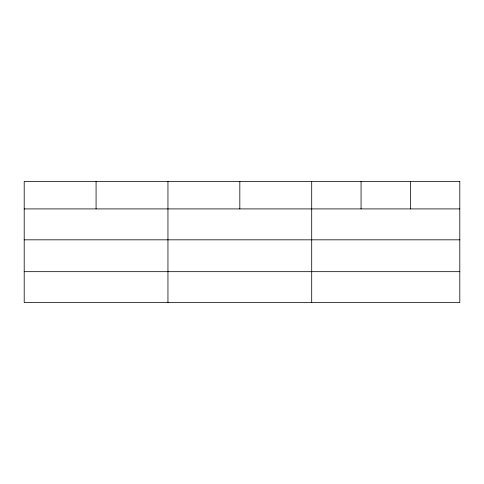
<?xml version="1.0" encoding="UTF-8"?>
<svg xmlns="http://www.w3.org/2000/svg" width="484" height="484" viewBox="0 0 484 484"><rect width="100%" height="100%" fill="white"/><g stroke="black" fill="none" stroke-linecap="round" stroke-linejoin="round"><path stroke-width="0.73" d="M24.2 208.913L459.8 208.913M24.2 239.822L459.8 239.822M24.2 271.675L459.8 271.675M410.432 181.409L410.432 208.913M361.064 181.409L361.064 208.913M311.696 181.409L311.696 302.591M239.822 181.409L239.822 208.913M167.948 181.409L167.948 302.591M96.074 181.409L96.074 208.913M459.8 181.409L24.2 181.409L24.2 302.591L459.8 302.591L459.8 181.409"/></g></svg>
